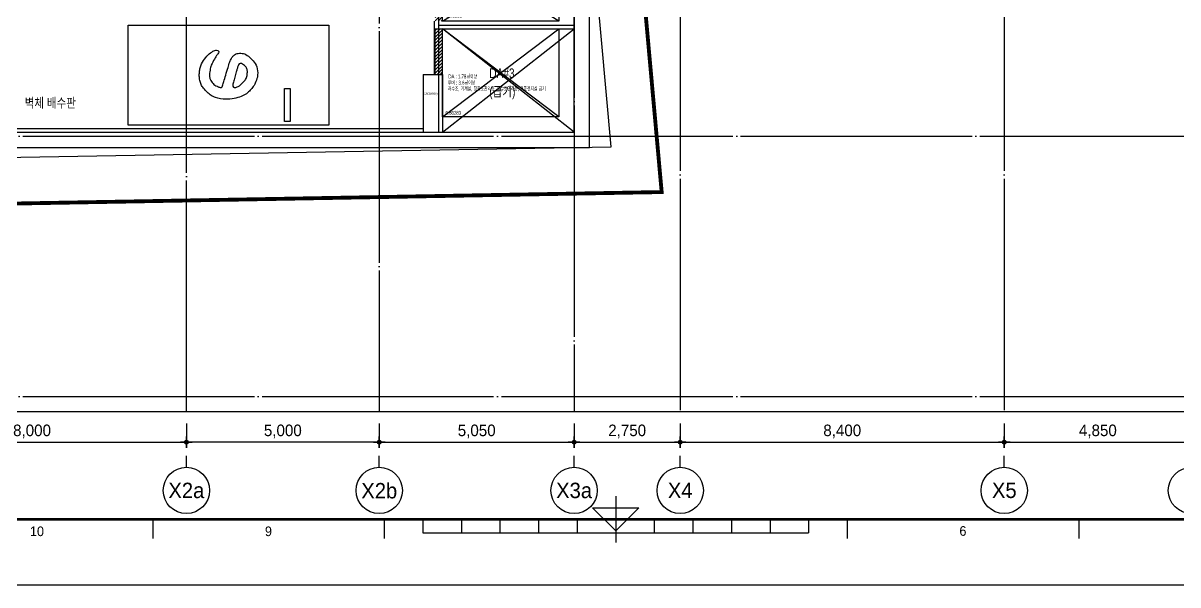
# Model space of a CAD drawing. Header units: millimetres. Extents: x 0 to 1390178, y 0 to 110113.
# Drawn here: x 362640 to 392572, y 0 to 14567 of the extents above; entities that cross this region are included whole.
import ezdxf
from ezdxf.enums import TextEntityAlignment as Align
from ezdxf.xclip import XClip

# ---------------------------------------------------------------- set-up
doc = ezdxf.new("R2010")
doc.units = ezdxf.units.MM
doc.header["$LTSCALE"] = 100
doc.header["$XCLIPFRAME"] = 0
doc.linetypes.add('X - 평면도$0$CEN', pattern=[62, 60, -1, 0, -1])
doc.linetypes.add('X - 평면도$0$PHANTOM2', pattern=[50, 40, -2, 2, -2, 2, -2])
doc.layers.get('DEFPOINTS').update_dxf_attribs({"color": 145})
for name, color, linetype in [('AA-XXXX-DIMS', 7, 'Continuous'), ('AA-XXXX-TEXT', 3, 'Continuous'), ('DIM', 7, 'Continuous'), ('X - SHEET$0$AA-BORD-FORM', 7, 'Continuous'), ('X - SHEET$0$AA-BORD-TEXT', 3, 'Continuous'), ('X - 평면도$0$0-구역계', 1, 'Continuous'), ('X - 평면도$0$A-FIN', 8, 'Continuous'), ('X - 평면도$0$A-OPEN', 9, 'X - 평면도$0$CEN'), ('X - 평면도$0$AA-WAXM-BLOK', 3, 'Continuous'), ('X - 평면도$0$AA-WAXM-CONC', 2, 'Continuous'), ('X - 평면도$0$AA-XXXX-CNTL', 1, 'X - 평면도$0$CEN'), ('X - 평면도$0$AA-XXXX-PARK', 8, 'Continuous'), ('X - 평면도$0$AA-XXXX-PATT', 8, 'Continuous'), ('X - 평면도$0$벽배수판', 6, 'Continuous')]:
    doc.layers.add(name, color=color, linetype=linetype)
doc.layers.add('X - 평면도$0$DEFPOINT', color=163, linetype='Continuous', plot=False)
doc.styles.add('HAUD01', font='Dotum.ttf')
doc.styles.get("Standard").update_dxf_attribs({"font": 'Dotum.ttf'})
doc.styles.add('X - SHEET$0$HAUD01', font='Dotum.ttf')
doc.styles.add('X - 평면도$0$HAUD01', font='Dotum.ttf')
doc.styles.add('X - 평면도$0$STANDARD', font='Dotum.ttf')
doc.dimstyles.new('HAUD-100', dxfattribs={"dimscale": 100, "dimtxt": 3, "dimasz": 1, "dimexe": 0, "dimexo": 3, "dimgap": 1, "dimtad": 1, "dimdec": 0, "dimdsep": 46, "dimlunit": 6, "dimtxsty": 'HAUD01', "dimblk": 'DIMDOT', "dimcen": 2.5, "dimdle": 1.5, "dimclrd": 7, "dimclre": 7, "dimclrt": 3, "dimadec": 0, "dimazin": 0, "dimtfac": 1, "dimtdec": 0, "dimtix": 1, "dimtmove": 2, "dimatfit": 3, "dimfxl": 1, "dimtvp": 1, "dimtolj": 1, "dimtzin": 0, "dimarcsym": 0})

# ---------------------------------------------------------------- blocks, each defined once
blk = doc.blocks.new('X - SHEET$0$HAUDsheetV')
at = {"layer": 'X - SHEET$0$AA-BORD-FORM', "color": 2}
for p, q in [((421, 23), (421, 11)), ((301, 17), (301, 12)), ((361, 17), (361, 12)), ((371, 17), (371, 13.5)), ((381, 17), (381, 13.5)), ((391, 17), (391, 13.5)), ((401, 17), (401, 13.5)), ((411, 17), (411, 13.5)), ((431, 17), (431, 13.5)), ((441, 17), (441, 13.5)), ((451, 17), (451, 13.5)), ((461, 17), (461, 13.5)), ((471, 17), (471, 13.5)), ((481, 17), (481, 12)), ((541, 17), (541, 12)), ((371, 13.5), (471, 13.5))]:
    blk.add_line(p, q, dxfattribs=at)
at = {"layer": 'X - SHEET$0$AA-BORD-FORM', "color": 1}
blk.add_lwpolyline([(1, 0), (841, 0), (841, 594), (1, 594)], close=True, dxfattribs=at)
at = {"layer": 'X - SHEET$0$AA-BORD-FORM', "color": 2, "const_width": 0.682}
blk.add_lwpolyline([(21, 17), (21, 577), (821, 577), (821, 17)], close=True, dxfattribs=at)
at = {"layer": 'X - SHEET$0$AA-BORD-FORM', "color": 2}
blk.add_lwpolyline([(427, 20), (421, 14), (415, 20)], close=True, dxfattribs=at)
at = {"layer": 'X - SHEET$0$AA-BORD-TEXT', "color": 7, "style": 'X - SHEET$0$HAUD01'}
for s, p in [('10', (271, 13.9)), ('9', (331, 13.9)), ('6', (511, 13.99))]:
    blk.add_text(s, height=2.5, dxfattribs=at).set_placement(p, align=Align.MIDDLE_CENTER)
at = {"layer": 'X - SHEET$0$AA-BORD-TEXT', "color": 3, "style": 'X - SHEET$0$HAUD01'}
for tag, p in [('PJCode', (786, 567.94)), ('작성자', (786.11, 194.82)), ('검토자', (786.11, 181.82)), ('최종검토자', (786.11, 168.82)), ('승인자', (786.11, 155.82)), ('일자', (786.83, 144.02)), ('개정번호', (812, 65.92))]:
    blk.add_attdef(tag, text='', height=3, dxfattribs=at).set_placement(p, align=Align.MIDDLE_CENTER)
at = {"layer": 'X - SHEET$0$AA-BORD-TEXT', "color": 3, "lineweight": 30, "flags": 104}
blk.add_attdef('PJTitle', text='', height=4, dxfattribs=at).set_placement((787.25, 536.62), align=Align.MIDDLE_CENTER)
blk = doc.blocks.new('X - SHEET')
at = {"xscale": 100, "yscale": 100, "zscale": 100}
blk.add_blockref('X - SHEET$0$HAUDsheetV', (-100, 0), dxfattribs=at)
blk = doc.blocks.new('DIMDOT')
at = {"layer": 'AA-XXXX-DIMS'}
for p, q in [((-1.5, 0), (1.5, 0)), ((0, -1.5), (0, 1.5))]:
    blk.add_line(p, q, dxfattribs=at)
for radius in [0.5, 0.25]:
    blk.add_circle((0, 0), radius, dxfattribs=at)
blk = doc.blocks.new('*D280')
at = {"color": 7, "lineweight": -2, "transparency": 16777216}
for p, q in [((-40517, -14259), (-40517, -14746)), ((-32517, -14259), (-32517, -14746)), ((-40417, -14746), (-32617, -14746))]:
    blk.add_line(p, q, dxfattribs=at)
at = {"layer": 'DEFPOINTS', "color": 0, "transparency": 16777216}
for p in [(-40517, -13959, 0), (-32517, -13959, 0), (-32517, -14746)]:
    blk.add_point(p, dxfattribs=at)
at = {"color": 7, "lineweight": -2, "transparency": 16777216, "xscale": 100, "yscale": 100, "zscale": 100, "rotation": 180}
blk.add_blockref('DIMDOT', (-40517, -14746), dxfattribs=at)
at = {"color": 7, "lineweight": -2, "transparency": 16777216, "xscale": 100, "yscale": 100, "zscale": 100}
blk.add_blockref('DIMDOT', (-32517, -14746), dxfattribs=at)
at = {"color": 3, "transparency": 16777216, "insert": (-36517, -14467), "char_height": 300, "attachment_point": 5, "style": 'HAUD01'}
blk.add_mtext('\\A1;8,000', dxfattribs=at)
blk = doc.blocks.new('*D282')
at = {"color": 7, "lineweight": -2, "transparency": 16777216}
for p, q in [((-22467, -14259), (-22467, -14746)), ((-19717, -14259), (-19717, -14746)), ((-22367, -14746), (-19817, -14746))]:
    blk.add_line(p, q, dxfattribs=at)
at = {"layer": 'DEFPOINTS', "color": 0, "transparency": 16777216}
for p in [(-22467, -13959, 0), (-19717, -13959, 0), (-19717, -14746)]:
    blk.add_point(p, dxfattribs=at)
at = {"color": 7, "lineweight": -2, "transparency": 16777216, "xscale": 100, "yscale": 100, "zscale": 100, "rotation": 180}
blk.add_blockref('DIMDOT', (-22467, -14746), dxfattribs=at)
at = {"color": 7, "lineweight": -2, "transparency": 16777216, "xscale": 100, "yscale": 100, "zscale": 100}
blk.add_blockref('DIMDOT', (-19717, -14746), dxfattribs=at)
at = {"color": 3, "transparency": 16777216, "insert": (-21092, -14467), "char_height": 300, "attachment_point": 5, "style": 'HAUD01'}
blk.add_mtext('\\A1;2,750', dxfattribs=at)
blk = doc.blocks.new('*D283')
at = {"color": 7, "lineweight": -2, "transparency": 16777216}
for p, q in [((-19717, -14259), (-19717, -14746)), ((-11317, -14259), (-11317, -14746)), ((-19617, -14746), (-11417, -14746))]:
    blk.add_line(p, q, dxfattribs=at)
at = {"layer": 'DEFPOINTS', "color": 0, "transparency": 16777216}
for p in [(-19717, -13959, 0), (-11317, -13959, 0), (-11317, -14746)]:
    blk.add_point(p, dxfattribs=at)
at = {"color": 7, "lineweight": -2, "transparency": 16777216, "xscale": 100, "yscale": 100, "zscale": 100, "rotation": 180}
blk.add_blockref('DIMDOT', (-19717, -14746), dxfattribs=at)
at = {"color": 7, "lineweight": -2, "transparency": 16777216, "xscale": 100, "yscale": 100, "zscale": 100}
blk.add_blockref('DIMDOT', (-11317, -14746), dxfattribs=at)
at = {"color": 3, "transparency": 16777216, "insert": (-15517, -14467), "char_height": 300, "attachment_point": 5, "style": 'HAUD01'}
blk.add_mtext('\\A1;8,400', dxfattribs=at)
blk = doc.blocks.new('*D284')
at = {"color": 7, "lineweight": -2, "transparency": 16777216}
for p, q in [((-11317, -14259), (-11317, -14746)), ((-6467, -14259), (-6467, -14746)), ((-11217, -14746), (-6567, -14746))]:
    blk.add_line(p, q, dxfattribs=at)
at = {"layer": 'DEFPOINTS', "color": 0, "transparency": 16777216}
for p in [(-11317, -13959, 0), (-6467, -13959, 0), (-6467, -14746)]:
    blk.add_point(p, dxfattribs=at)
at = {"color": 7, "lineweight": -2, "transparency": 16777216, "xscale": 100, "yscale": 100, "zscale": 100, "rotation": 180}
blk.add_blockref('DIMDOT', (-11317, -14746), dxfattribs=at)
at = {"color": 7, "lineweight": -2, "transparency": 16777216, "xscale": 100, "yscale": 100, "zscale": 100}
blk.add_blockref('DIMDOT', (-6467, -14746), dxfattribs=at)
at = {"color": 3, "transparency": 16777216, "insert": (-8892, -14467), "char_height": 300, "attachment_point": 5, "style": 'HAUD01'}
blk.add_mtext('\\A1;4,850', dxfattribs=at)
blk = doc.blocks.new('*D286')
at = {"color": 7, "lineweight": -2, "transparency": 16777216}
for p, q in [((-32517, -14259), (-32517, -14746)), ((-27517, -14259), (-27517, -14746)), ((-27617, -14746), (-32417, -14746))]:
    blk.add_line(p, q, dxfattribs=at)
at = {"layer": 'DEFPOINTS', "color": 0, "transparency": 16777216}
for p in [(-32517, -13959, 0), (-27517, -13959, 0), (-32517, -14746)]:
    blk.add_point(p, dxfattribs=at)
at = {"color": 7, "lineweight": -2, "transparency": 16777216, "xscale": 100, "yscale": 100, "zscale": 100, "rotation": 180}
blk.add_blockref('DIMDOT', (-32517, -14746), dxfattribs=at)
at = {"color": 7, "lineweight": -2, "transparency": 16777216, "xscale": 100, "yscale": 100, "zscale": 100}
blk.add_blockref('DIMDOT', (-27517, -14746), dxfattribs=at)
at = {"color": 3, "transparency": 16777216, "insert": (-30017, -14467), "char_height": 300, "attachment_point": 5, "style": 'HAUD01'}
blk.add_mtext('\\A1;5,000', dxfattribs=at)
blk = doc.blocks.new('*D299')
at = {"color": 7, "lineweight": -2, "transparency": 16777216}
for p, q in [((-27517, -14259), (-27517, -14746)), ((-22467, -14259), (-22467, -14746)), ((-27417, -14746), (-22567, -14746))]:
    blk.add_line(p, q, dxfattribs=at)
at = {"layer": 'DEFPOINTS', "color": 0, "transparency": 16777216}
for p in [(-27517, -13959), (-22467, -13959), (-22467, -14746)]:
    blk.add_point(p, dxfattribs=at)
at = {"color": 7, "lineweight": -2, "transparency": 16777216, "xscale": 100, "yscale": 100, "zscale": 100, "rotation": 180}
blk.add_blockref('DIMDOT', (-27517, -14746), dxfattribs=at)
at = {"color": 7, "lineweight": -2, "transparency": 16777216, "xscale": 100, "yscale": 100, "zscale": 100}
blk.add_blockref('DIMDOT', (-22467, -14746), dxfattribs=at)
at = {"color": 3, "transparency": 16777216, "insert": (-24992, -14467), "char_height": 300, "attachment_point": 5, "style": 'HAUD01'}
blk.add_mtext('\\A1;5,050', dxfattribs=at)
blk = doc.blocks.new('X - 평면도$0$A$C131C07CB')
at = {"layer": 'X - 평면도$0$0-구역계', "color": 1, "linetype": 'X - 평면도$0$PHANTOM2', "const_width": 100, "flags": 128}
blk.add_lwpolyline([(50108, 50546), (32940, 50631), (27658, 50496), (20509, 50187), (2300, 48329), (1988, 39918), (1940, 31390), (1399, 24265), (272, 6596), (50, 108), (11256, 50), (11486, 6795), (29909, 7122), (29397, 12805), (50106, 15382)], close=True, dxfattribs=at)
at = {"layer": 'X - 평면도$0$DEFPOINT'}
for points in [[(50108, 50546), (32940, 50631), (27658, 50496), (20509, 50187), (2300, 48329), (1988, 39918), (1940, 31390), (1399, 24265), (272, 6596), (50, 108), (11256, 50), (11486, 6795), (29909, 7122), (29397, 12805), (50106, 15382)], [(48908, 49352), (32952, 49431), (27700, 49296), (20596, 48990), (3461, 47241), (3188, 39892), (3140, 31341), (2596, 24182), (1470, 6537), (1291, 1301), (10096, 1256), (10325, 7974), (28598, 8299), (28098, 13852), (48906, 16442)]]:
    blk.add_lwpolyline(points, close=True, dxfattribs=at)
blk = doc.blocks.new('X - 평면도$0$ewewwwwww')
at = {"layer": 'X - 평면도$0$AA-XXXX-PARK', "ltscale": 5}
for points in [[(3747, 0), (3747, 2600), (-1453, 2600), (-1453, 0)], [(-453, 950), (-453, 100), (-303, 100), (-303, 950)]]:
    blk.add_lwpolyline(points, close=True, dxfattribs=at)
at = {"layer": 'X - 평면도$0$AA-XXXX-PARK'}
for points, knots in [([(726, 1852, 0), (681, 1828, 0), (592, 1763, 0), (469, 1641, 0), (383, 1461, 0), (387, 1322, 0), (396, 1251, 0)], [0, 0, 0, 0, 151.61815, 327.651952, 515.943799, 732.280718, 732.280718, 732.280718, 732.280718]), ([(396, 1251, 0), (410, 1197, 0), (440, 1099, 0), (516, 978, 0), (599, 889, 0), (693, 805, 0), (828, 743, 0), (1007, 682, 0), (1235, 666, 0), (1438, 699, 0), (1600, 771, 0), (1702, 858, 0), (1790, 954, 0), (1860, 1055, 0), (1891, 1164, 0), (1906, 1273, 0), (1900, 1383, 0), (1881, 1525, 0), (1803, 1680, 0), (1683, 1822, 0), (1568, 1915, 0), (1486, 1951, 0), (1453, 1949, 0)], [0, 0, 0, 0, 166.2722, 304.88744, 425.968543, 528.054644, 679.837454, 868.737256, 1092.096232, 1358.72536, 1478.565688, 1617.63807, 1756.007897, 1871.228257, 1982.278975, 2090.823457, 2200.385536, 2313.159661, 2518.83456, 2710.253855, 2865.192748, 2963.664933, 2963.664933, 2963.664933, 2963.664933]), ([(1327, 983, 0), (1312, 980, 0), (1289, 1057, 0), (1261, 1144, 0), (1217, 1316, 0), (1160, 1480, 0), (1123, 1631, 0), (1074, 1734, 0), (1021, 1801, 0), (972, 1845, 0), (916, 1861, 0), (858, 1868, 0), (793, 1866, 0), (748, 1857, 0), (726, 1852, 0)], [0, 0, 0, 0, 44.711744, 165.806374, 339.715149, 547.239307, 694.68398, 803.556182, 885.390359, 950.404024, 997.052075, 1058.116257, 1124.204395, 1193.250077, 1193.250077, 1193.250077, 1193.250077]), ([(1453, 1949, 0), (1432, 1946, 0), (1373, 1913, 0), (1451, 1815, 0), (1516, 1713, 0), (1566, 1613, 0), (1591, 1558, 0)], [0, 0, 0, 0, 64.761233, 148.299028, 290.115075, 469.814051, 469.814051, 469.814051, 469.814051]), ([(997, 979, 0), (972, 973, 0), (900, 997, 0), (809, 1066, 0), (717, 1156, 0), (663, 1259, 0), (657, 1355, 0), (653, 1446, 0), (705, 1541, 0), (771, 1581, 0), (809, 1602, 0)], [0, 0, 0, 0, 78.274004, 208.039681, 347.594118, 460.117419, 547.67135, 634.62456, 726.50985, 857.918673, 857.918673, 857.918673, 857.918673]), ([(809, 1602, 0), (828, 1604, 0), (872, 1598, 0), (900, 1533, 0), (919, 1465, 0), (937, 1414, 0), (947, 1388, 0)], [0, 0, 0, 0, 57.328727, 115.845155, 193.694253, 276.121746, 276.121746, 276.121746, 276.121746]), ([(1591, 1558, 0), (1603, 1516, 0), (1622, 1447, 0), (1640, 1353, 0), (1639, 1272, 0), (1628, 1221, 0), (1620, 1193, 0)], [0, 0, 0, 0, 132.797528, 215.368965, 285.0581, 372.733548, 372.733548, 372.733548, 372.733548]), ([(947, 1388, 0), (958, 1341, 0), (983, 1251, 0), (1012, 1129, 0), (1049, 1035, 0), (1014, 981, 0), (997, 979, 0)], [0, 0, 0, 0, 144.867064, 280.990222, 381.340747, 432.59795, 432.59795, 432.59795, 432.59795]), ([(1620, 1193, 0), (1610, 1173, 0), (1587, 1135, 0), (1546, 1084, 0), (1500, 1038, 0), (1453, 1016, 0), (1417, 1001, 0), (1392, 989, 0), (1361, 981, 0), (1339, 982, 0), (1327, 983, 0)], [0, 0, 0, 0, 65.340369, 132.899219, 196.941955, 258.480417, 286.048826, 313.617236, 343.467774, 379.666869, 379.666869, 379.666869, 379.666869])]:
    blk.add_open_spline(points, degree=3, knots=knots, dxfattribs=at)
blk = doc.blocks.new('X - 평면도$0$A$Cfb342870')
at = {"layer": 'X - 평면도$0$AA-WAXM-CONC'}
for p, q in [((-22067, -7109), (-22067, -1279)), ((-26087, -4029), (-26087, -3829)), ((-26087, -4029), (-22467, -4029)), ((-22467, -6709), (-22467, -4029)), ((-26377, -6309), (-26377, -6709)), ((-25877, -6309), (-25877, -6709)), ((-40517, -6709), (-26377, -6709)), ((-25877, -6709), (-22467, -6709)), ((-40117, -7109), (-22067, -7109))]:
    blk.add_line(p, q, dxfattribs=at)
blk = doc.blocks.new('X - 평면도$0$B4~1F_COL')
at = {"layer": 'X - 평면도$0$AA-WAXM-CONC'}
for p, q in [((-69738, -61107), (-69738, -62307)), ((-69738, -61107), (-69238, -61107)), ((-69238, -61107), (-69238, -62307))]:
    blk.add_line(p, q, dxfattribs=at)
at = {"layer": 'X - 평면도$0$DEFPOINT', "style": 'X - 평면도$0$STANDARD'}
blk.add_text('(1900X500)', height=50, dxfattribs=at).set_placement((-69548, -61607), align=Align.MIDDLE_CENTER)
blk = doc.blocks.new('X - 평면도$0$A$C9949ff83')
at = {"layer": 'DEFPOINTS'}
for points in [[(0, 59400), (84000, 59400), (84000, 0), (0, 0)], [(2000, 1700), (75000, 1700), (75000, 57700), (2000, 57700)]]:
    blk.add_lwpolyline(points, close=True, dxfattribs=at)
blk = doc.blocks.new('X - 평면도$0$A$C50BB5DE6')
at = {"layer": 'X - 평면도$0$DEFPOINT'}
for p, q in [((3010, 2480), (0, 4380)), ((0, 2480), (3010, 4380)), ((0, 0), (3010, 2280)), ((3010, 0), (0, 2280))]:
    blk.add_line(p, q, dxfattribs=at)
for points in [[(0, 4380), (3010, 4380), (3010, 2480), (0, 2480)], [(0, 2280), (3010, 2280), (3010, 0), (0, 0)]]:
    blk.add_lwpolyline(points, close=True, dxfattribs=at)
at = {"layer": 'X - 평면도$0$DEFPOINT', "style": 'X - 평면도$0$HAUD01', "width": 0.7}
for s, p in [('루버 : 9.7㎡이상', (243, 3060)), ('DA : 4.9㎡이상', (257, 3216)), ('주차장, 저수조, 기계실, 우수조관리층, 연료전지실 배기', (243, 2905)), (' 5.71898', (70, 2619)), ('루버 : 3.6㎡이상', (139, 885)), ('DA : 1.78㎡이상', (151, 1047)), ('저수조, 기계실, 정화조관리층, 우수조관리층, 연료전지실 급기', (139, 730)), (' 6.86283', (45, 104))]:
    blk.add_text(s, height=100, dxfattribs=at).set_placement(p, align=Align.MIDDLE_LEFT)
blk = doc.blocks.new('X - 평면도', base_point=(-475.4, -286.7))
at = {"layer": 'X - 평면도$0$AA-XXXX-PATT'}
h = blk.add_hatch(dxfattribs=at)
h.set_pattern_fill('_USER', color=256, scale=60, angle=45, style=0, pattern_type=0)
h.set_pattern_definition([(45, (504000, -300.005), (-42.426407, 42.426407), [])])
h.paths.add_polyline_path([(560762, 31273.1), (560572, 31273.1), (560572, 29373.1), (560762, 29373.1)])
h.paths.add_polyline_path([(560572, 27993.1), (560762, 27993.1), (560762, 29173.1), (560572, 29173.1)])
at = {"layer": 'DEFPOINTS'}
blk.add_lwpolyline([(531286.2, 68689.6), (592213.6, 68689.6), (592213.6, 19243.1), (531286.2, 19243.1)], close=True, dxfattribs=at)
at = {"layer": 'X - 평면도$0$A-FIN'}
blk.add_line((560552, 27993.1), (560552, 29173.1), dxfattribs=at)
at = {"layer": 'X - 평면도$0$A-OPEN'}
for p, q in [((560762, 26493.1), (564172, 29173.1)), ((564172, 26493.1), (560762, 29173.1))]:
    blk.add_line(p, q, dxfattribs=at)
at = {"layer": 'X - 평면도$0$AA-WAXM-BLOK'}
for p, q in [((560572, 27993.1), (560572, 29173.1)), ((560762, 27993.1), (560762, 29173.1))]:
    blk.add_line(p, q, dxfattribs=at)
at = {"layer": 'X - 평면도$0$AA-XXXX-CNTL'}
for p, q in [((566922, 68689.6), (566922, 19243.1)), ((575322, 68689.6), (575322, 19243.1)), ((554122, 19243.1), (554122, 41509.5)), ((559122, 41509.5), (559122, 19243.1)), ((564172, 33388.7), (564172, 19243.1)), ((564172, 26493.1), (564172, 32413.5)), ((560667, 26493.1), (560667, 31873.1)), ((560667, 29273.1), (564172, 29273.1)), ((531286.2, 26393.1), (592213.6, 26393.1)), ((546122, 26493.1), (564172, 26493.1)), ((531286.2, 19643.1), (592213.6, 19643.1))]:
    blk.add_line(p, q, dxfattribs=at)
at = {"layer": 'X - 평면도$0$벽배수판'}
blk.add_line((546122, 26593.1), (560262, 26593.1), dxfattribs=at)
for name, p in [('X - 평면도$0$A$C9949ff83', (523249.9, 14755.9)), ('X - 평면도$0$A$Cfb342870', (586639.2, 33202.2)), ('X - 평면도$0$B4~1F_COL', (630000, 89100)), ('X - 평면도$0$A$C50BB5DE6', (560762, 26893.1))]:
    blk.add_blockref(name, p)
at = {"color": 1, "xscale": -1}
blk.add_blockref('X - 평면도$0$ewewwwwww', (556359.3, 26673.1), dxfattribs=at)
at = {"layer": 'DEFPOINTS'}
blk.add_blockref('X - 평면도$0$A$C131C07CB', (536532.9, 17819.8), dxfattribs=at)
blk = doc.blocks.new('저층부 치수')
at = {"layer": 'DIM'}
for p, q in [((-32517.2, -15396.1), (-32517.2, -15096.1)), ((-27517.2, -15396.1), (-27517.2, -15096.1)), ((-22467.2, -15396.1), (-22467.2, -15096.1)), ((-19717.2, -15396.1, 0), (-19717.2, -15096.1, 0)), ((-11317.2, -15396.1, 0), (-11317.2, -15096.1, 0))]:
    blk.add_line(p, q, dxfattribs=at)
for centre in [(-32517.2, -15996.1), (-27517.2, -15996.1), (-22467.2, -15996.1), (-19717.2, -15996.1, 0), (-11317.2, -15996.1, 0), (-6467.2, -15996.1, 0)]:
    blk.add_circle(centre, 600, dxfattribs=at)
at = {"layer": 'DIM', "style": 'HAUD01'}
for s, p in [('X2a', (-32517.2, -15996.1)), ('X2b', (-27517.2, -15996.1)), ('X3a', (-22467.2, -15996.1)), ('X4', (-19717.2, -15996.1, 0)), ('X5', (-11317.2, -15996.1, 0))]:
    blk.add_text(s, height=400, dxfattribs=at).set_placement(p, align=Align.MIDDLE)
for base, p1, p2, picture, middle in [((-32517.2, -14746.1, 0), (-40517.2, -13959.1), (-32517.2, -13959.1), '*D280', (-36517.2, -14467, 0)), ((-19717.2, -14746.1, 0), (-22467.2, -13959.1), (-19717.2, -13959.1), '*D282', (-21092.2, -14467, 0)), ((-11317.2, -14746.1, 0), (-19717.2, -13959.1), (-11317.2, -13959.1), '*D283', (-15517.2, -14467, 0)), ((-6467.2, -14746.1, 0), (-11317.2, -13959.1), (-6467.2, -13959.1), '*D284', (-8892.2, -14467, 0))]:
    dim = blk.add_linear_dim(base=base, p1=p1, p2=p2, angle=180, dimstyle='HAUD-100')
    dim.commit()
    dim.dimension.update_dxf_attribs({"geometry": picture, "text_midpoint": middle})
dim = blk.add_linear_dim(base=(-32517.2, -14746.1, 0), p1=(-27517.2, -13959.1), p2=(-32517.2, -13959.1), dimstyle='HAUD-100')
dim.commit()
dim.dimension.update_dxf_attribs({"geometry": '*D286', "text_midpoint": (-30017.2, -14467, 0)})
dim = blk.add_aligned_dim(p1=(-27517.2, -13959.1), p2=(-22467.2, -13959.1), distance=-787, dimstyle='HAUD-100')
dim.commit()
dim.dimension.update_dxf_attribs({"geometry": '*D299', "text_midpoint": (-24992.2, -14467)})

msp = doc.modelspace()

# ---------------------------------------------------------------- block references
ref = msp.add_blockref('X - 평면도', (-187725.3, -15042.6))
XClip(ref).set_block_clipping_path([(523249.9173510034, 14755.918452476), (607249.9173510034, 74155.918452476)])

# ---------------------------------------------------------------- next in the draw order: block references
for name, p in [('X - SHEET', (336000, 0)), ('저층부 치수', (399389.3, 18446.3))]:
    msp.add_blockref(name, p)

# ---------------------------------------------------------------- next in the draw order: texts
at = {"layer": 'AA-XXXX-TEXT', "style": 'HAUD01', "width": 0.8}
for s, p in [('DA#3', (375051.4, 13266.3)), ('(급기)', (375062.1, 12790.3))]:
    msp.add_text(s, height=250, dxfattribs=at).set_placement(p, align=Align.MIDDLE_CENTER)
msp.add_text('벽체 배수판', height=250, dxfattribs=at).set_placement((362681.8, 12498.6), align=Align.MIDDLE_LEFT)

doc.saveas('drawing.dxf')
